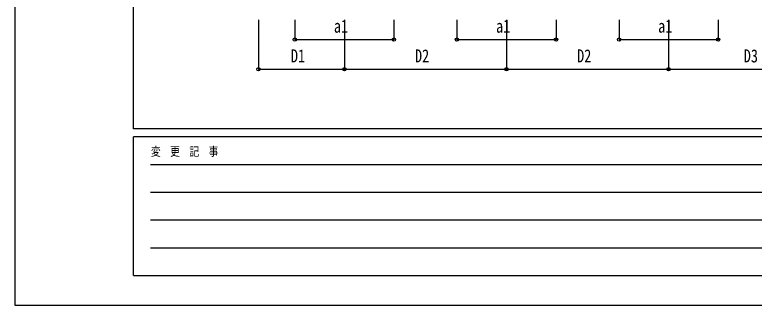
# Model space of a CAD drawing. Units: millimetres, scale not verified. Extents: x -16820 to 16820, y -11880 to 11880.
# Drawn here: x -16820 to -9353, y -11880 to -8950 of the extents above; entities that cross this region are included whole.
import ezdxf
from ezdxf.enums import TextEntityAlignment as Align

# ---------------------------------------------------------------- set-up
doc = ezdxf.new("R2010")
doc.units = ezdxf.units.MM
doc.header["$LTSCALE"] = 50
doc.layers.add('0-6_YKK_D', color=6, linetype='Continuous')
doc.layers.add('0-7_YKK_ZWAK', color=7, linetype='Continuous')
doc.styles.add('ＭＳ ゴシック', font='')
doc.styles.get('ＭＳ ゴシック').set_extended_font_data('MS Gothic')

msp = doc.modelspace()

# ---------------------------------------------------------------- linework, layer by layer
at = {"layer": '0-6_YKK_D'}
for p, q in [((-14359.92, -9000), (-14359.92, -9501)), ((-13991.92, -9000), (-13991.92, -9201)), ((-13491.92, -9000), (-13491.92, -9501)), ((-13491.92, -9000), (-13491.92, -9501)), ((-12991.92, -9000), (-12991.92, -9201)), ((-12354.92, -9000), (-12354.92, -9201)), ((-11854.92, -9000), (-11854.92, -9501)), ((-11854.92, -9000), (-11854.92, -9501)), ((-11354.92, -9000), (-11354.92, -9201)), ((-10717.92, -9000), (-10717.92, -9201)), ((-10217.92, -9000), (-10217.92, -9501)), ((-10217.92, -9000), (-10217.92, -9501)), ((-9717.92, -9000), (-9717.92, -9201)), ((-13991.92, -9200), (-12991.92, -9200)), ((-12354.92, -9200), (-11354.92, -9200)), ((-10717.92, -9200), (-9717.92, -9200)), ((-14359.92, -9500), (-13491.92, -9500)), ((-13491.92, -9500), (-11854.92, -9500)), ((-11854.92, -9500), (-10217.92, -9500)), ((-10217.92, -9500), (-8488.92, -9500))]:
    msp.add_line(p, q, dxfattribs=at)
for centre in [(-13991.92, -9200), (-12991.92, -9200), (-12354.92, -9200), (-11354.92, -9200), (-10717.92, -9200), (-9717.92, -9200), (-14359.92, -9500), (-13491.92, -9500), (-13491.92, -9500), (-11854.92, -9500), (-11854.92, -9500), (-10217.92, -9500), (-10217.92, -9500)]:
    msp.add_circle(centre, 17, dxfattribs=at)
at = {"layer": '0-7_YKK_ZWAK'}
for p, q in [((-15619.92, -10100), (-15619.92, 11100)), ((15580.08, -10100), (-15619.92, -10100)), ((-5219.92, -10180), (-15619.92, -10180)), ((-15619.92, -11580), (-15619.92, -10180)), ((-15449.92, -10460), (-5419.92, -10460)), ((-15449.92, -10740), (-5419.92, -10740)), ((-15449.92, -11020), (-5419.92, -11020)), ((-15449.92, -11300), (-5419.92, -11300)), ((-15619.92, -11580), (-5219.92, -11580))]:
    msp.add_line(p, q, dxfattribs=at)
msp.add_lwpolyline([(-16820, -11880), (16820, -11880), (16820, 11880), (-16820, 11880)], close=True, dxfattribs=at)

# ---------------------------------------------------------------- texts
at = {"layer": '0-6_YKK_D', "style": 'ＭＳ ゴシック', "width": 0.8}
for s, p in [('a1', (-13597.52, -9170)), ('a1', (-11960.52, -9170)), ('a1', (-10323.52, -9170)), ('D1', (-14031.52, -9470)), ('D2', (-12779.02, -9470)), ('D2', (-11142.02, -9470)), ('D3', (-9459.02, -9470))]:
    msp.add_text(s, height=132, dxfattribs=at).set_placement(p, align=Align.BOTTOM_LEFT)
at = {"layer": '0-7_YKK_ZWAK', "style": 'ＭＳ ゴシック', "width": 0.8}
msp.add_text('変  更  記  事', height=87.98, dxfattribs=at).set_placement((-15445.24, -10400), align=Align.BOTTOM_LEFT)

doc.saveas('drawing.dxf')
